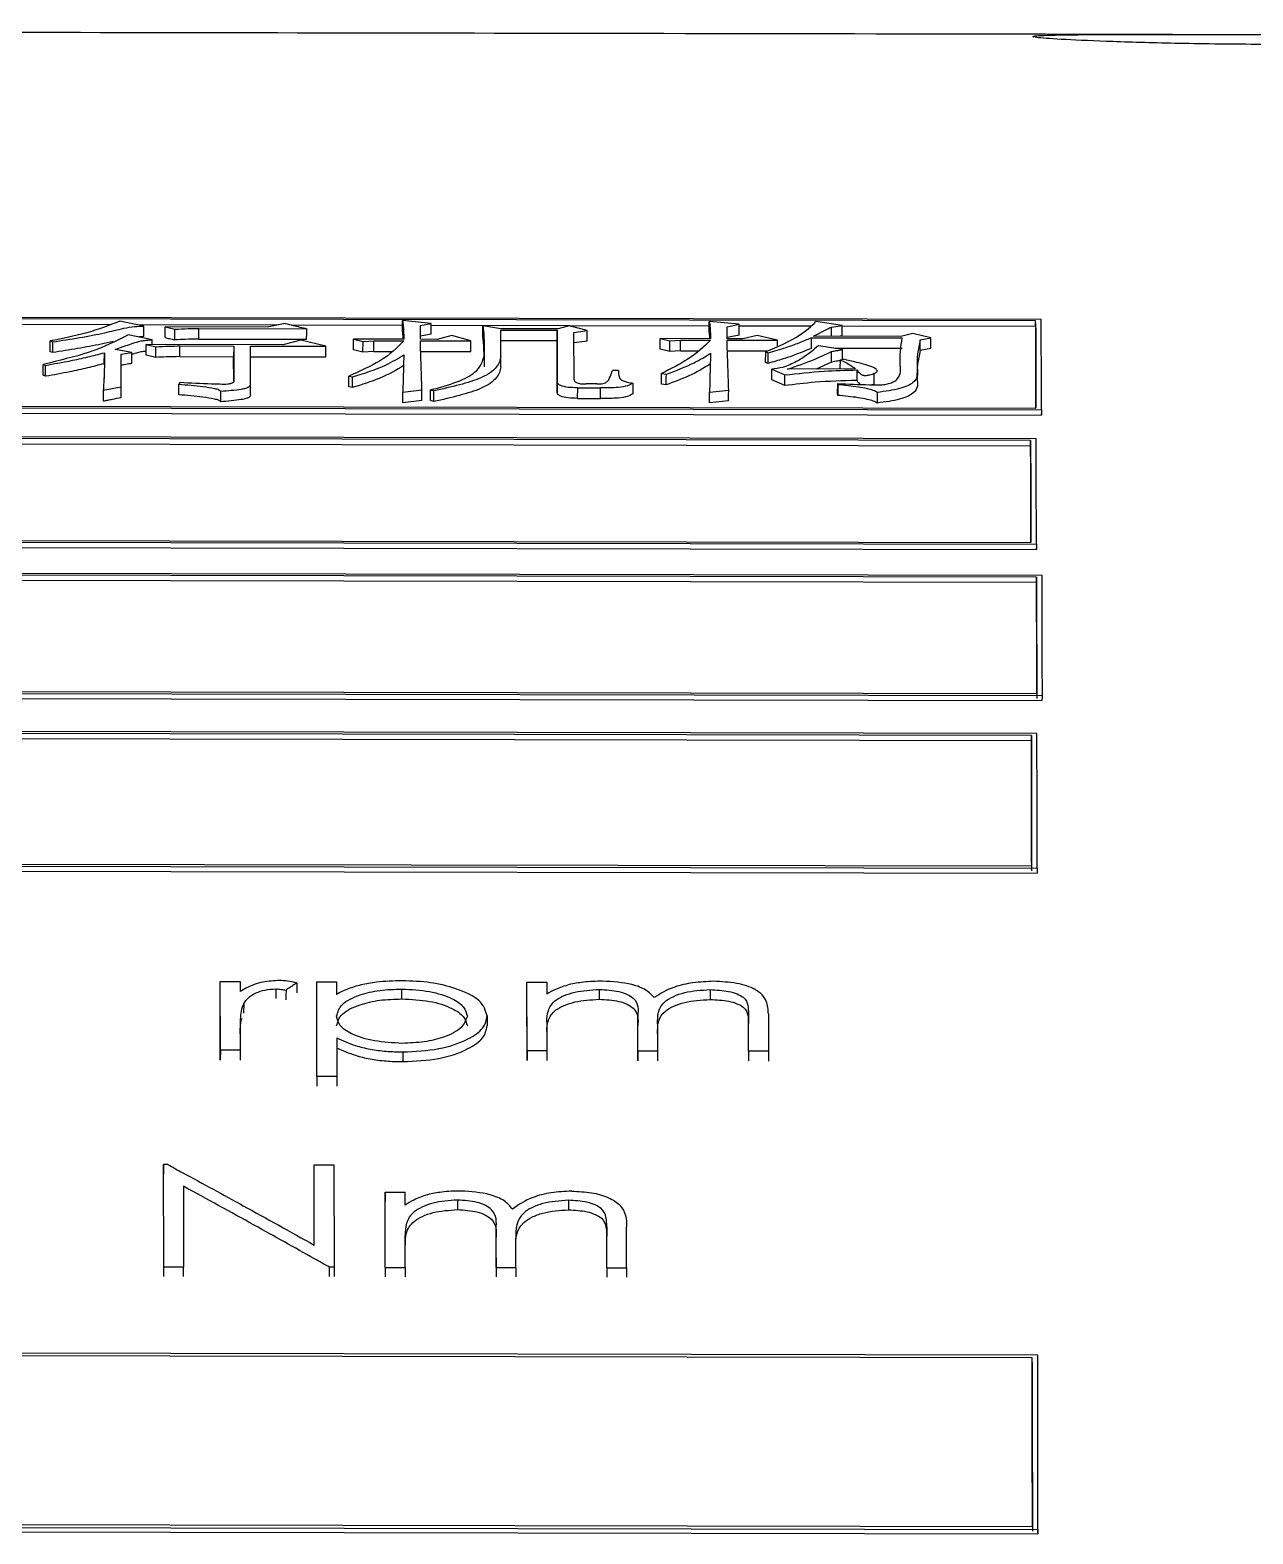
# Model space of a CAD drawing. Header units: millimetres. Extents: x 2104 to 4053, y 855 to 2233.
# Drawn here: x 2538.36 to 2549.4, y 2095.54 to 2109.11 of the extents above; entities that cross this region are included whole.
import ezdxf

# ---------------------------------------------------------------- set-up
doc = ezdxf.new("R2010")
doc.units = ezdxf.units.MM

msp = doc.modelspace()

# ---------------------------------------------------------------- linework, layer by layer
at = {"color": 7, "linetype": 'Continuous', "lineweight": 25}
for p, q in [((2547.486, 2106.5), (2525.503, 2106.541)), ((2547.436, 2106.488), (2525.553, 2106.529)), ((2537.339, 2106.459), (2539.079, 2106.455)), ((2539.383, 2106.442), (2539.167, 2106.486)), ((2539.32, 2106.455), (2540.597, 2106.453)), ((2539.383, 2106.346), (2539.383, 2106.442)), ((2539.578, 2106.337), (2539.578, 2106.434)), ((2539.578, 2106.434), (2539.665, 2106.413)), ((2540.498, 2106.432), (2539.578, 2106.434)), ((2539.665, 2106.316), (2539.665, 2106.413)), ((2539.881, 2106.324), (2539.881, 2106.42)), ((2539.881, 2106.42), (2540.855, 2106.418)), ((2540.66, 2106.465), (2540.498, 2106.432)), ((2540.714, 2106.452), (2541.72, 2106.45)), ((2541.979, 2106.466), (2541.72, 2106.492)), ((2541.882, 2106.448), (2541.979, 2106.466)), ((2541.883, 2106.322), (2541.882, 2106.448)), ((2541.979, 2106.45), (2544.489, 2106.445)), ((2542.444, 2106.348), (2542.445, 2106.444)), ((2542.607, 2106.418), (2542.445, 2106.444)), ((2543.126, 2106.417), (2542.607, 2106.418)), ((2542.607, 2106.405), (2543.116, 2106.404)), ((2542.608, 2106.17), (2542.607, 2106.405)), ((2543.115, 2106.307), (2543.116, 2106.404)), ((2543.116, 2106.404), (2543.117, 2105.939)), ((2543.224, 2106.445), (2543.126, 2106.417)), ((2543.386, 2106.401), (2543.224, 2106.445)), ((2543.267, 2106.385), (2543.386, 2106.401)), ((2543.269, 2105.958), (2543.267, 2106.385)), ((2544.76, 2106.458), (2544.489, 2106.484)), ((2544.651, 2106.435), (2544.76, 2106.458)), ((2544.652, 2106.327), (2544.651, 2106.435)), ((2544.759, 2106.445), (2545.405, 2106.444)), ((2545.69, 2106.448), (2545.452, 2106.482)), ((2545.593, 2106.433), (2545.69, 2106.448)), ((2545.69, 2106.443), (2547.436, 2106.44)), ((2547.436, 2106.44), (2547.436, 2106.488)), ((2538.54, 2106.21), (2538.54, 2106.307)), ((2538.54, 2106.307), (2538.562, 2106.299)), ((2538.562, 2106.202), (2538.562, 2106.299)), ((2539.46, 2106.318), (2539.243, 2106.364)), ((2539.383, 2106.346), (2539.34, 2106.343)), ((2539.406, 2106.276), (2539.492, 2106.254)), ((2540.639, 2106.273), (2539.406, 2106.276)), ((2539.406, 2106.179), (2539.406, 2106.276)), ((2539.46, 2106.276), (2539.46, 2106.318)), ((2539.492, 2106.158), (2539.492, 2106.254)), ((2539.709, 2106.262), (2540.196, 2106.261)), ((2539.709, 2106.166), (2539.709, 2106.262)), ((2539.881, 2106.324), (2540.854, 2106.322)), ((2540.196, 2106.261), (2540.195, 2106.165)), ((2540.196, 2106.261), (2540.197, 2105.947)), ((2540.347, 2106.261), (2541.028, 2106.259)), ((2540.348, 2105.919), (2540.347, 2106.261)), ((2540.801, 2106.313), (2540.639, 2106.273)), ((2541.028, 2106.259), (2540.801, 2106.313)), ((2541.277, 2106.323), (2541.364, 2106.301)), ((2541.731, 2106.322), (2541.277, 2106.323)), ((2541.277, 2106.227), (2541.277, 2106.323)), ((2541.363, 2106.205), (2541.364, 2106.301)), ((2541.461, 2106.309), (2541.731, 2106.309)), ((2541.461, 2106.213), (2541.461, 2106.309)), ((2541.979, 2106.369), (2541.882, 2106.351)), ((2542.034, 2106.321), (2541.883, 2106.322)), ((2541.883, 2106.308), (2542.337, 2106.308)), ((2541.883, 2106.227), (2541.883, 2106.308)), ((2542.164, 2106.356), (2542.034, 2106.321)), ((2542.337, 2106.308), (2542.164, 2106.356)), ((2542.456, 2106.299), (2542.457, 2106.17)), ((2542.456, 2106.203), (2542.456, 2106.299)), ((2543.115, 2106.307), (2542.607, 2106.308)), ((2543.117, 2105.843), (2543.115, 2106.307)), ((2543.386, 2106.304), (2543.267, 2106.289)), ((2544.046, 2106.328), (2544.133, 2106.307)), ((2544.5, 2106.327), (2544.046, 2106.328)), ((2544.046, 2106.232), (2544.046, 2106.328)), ((2544.133, 2106.211), (2544.133, 2106.307)), ((2544.23, 2106.315), (2544.5, 2106.314)), ((2544.23, 2106.218), (2544.23, 2106.315)), ((2544.759, 2106.361), (2544.652, 2106.338)), ((2544.793, 2106.327), (2544.652, 2106.327)), ((2544.652, 2106.314), (2545.106, 2106.313)), ((2544.652, 2106.234), (2544.652, 2106.314)), ((2544.922, 2106.358), (2544.793, 2106.327)), ((2545.106, 2106.313), (2544.922, 2106.358)), ((2545.106, 2106.262), (2545.106, 2106.313)), ((2545.409, 2106.336), (2546.231, 2106.335)), ((2546.22, 2106.348), (2545.431, 2106.349)), ((2545.691, 2106.229), (2545.474, 2106.264)), ((2545.69, 2106.352), (2545.671, 2106.349)), ((2546.328, 2106.374), (2546.22, 2106.348)), ((2546.491, 2106.334), (2546.328, 2106.374)), ((2546.393, 2106.22), (2546.394, 2106.316)), ((2546.394, 2106.316), (2546.491, 2106.334)), ((2538.562, 2106.202), (2538.54, 2106.21)), ((2539.027, 2106.105), (2539.028, 2106.201)), ((2539.276, 2106.203), (2539.125, 2106.231)), ((2539.179, 2106.187), (2539.276, 2106.203)), ((2539.18, 2105.893), (2539.179, 2106.187)), ((2539.492, 2106.158), (2539.406, 2106.179)), ((2539.709, 2106.166), (2540.195, 2106.165)), ((2540.196, 2105.945), (2540.195, 2106.165)), ((2540.347, 2106.164), (2541.028, 2106.163)), ((2541.363, 2106.205), (2541.277, 2106.227)), ((2541.461, 2106.213), (2541.363, 2106.205)), ((2541.461, 2106.213), (2541.617, 2106.213)), ((2541.883, 2106.212), (2542.337, 2106.211)), ((2542.456, 2106.169), (2542.456, 2106.203)), ((2542.457, 2106.17), (2542.456, 2106.074)), ((2542.608, 2106.074), (2542.608, 2106.17)), ((2542.608, 2106.074), (2542.608, 2106.17)), ((2544.133, 2106.211), (2544.046, 2106.232)), ((2544.23, 2106.218), (2544.133, 2106.211)), ((2544.23, 2106.218), (2544.386, 2106.218)), ((2544.652, 2106.218), (2545.015, 2106.217)), ((2544.998, 2106.113), (2544.999, 2106.209)), ((2545.02, 2106.104), (2544.998, 2106.113)), ((2544.999, 2106.209), (2545.02, 2106.201)), ((2545.02, 2106.104), (2545.02, 2106.201)), ((2545.593, 2106.117), (2545.455, 2106.054)), ((2545.593, 2106.117), (2545.593, 2106.213)), ((2546.231, 2106.238), (2545.626, 2106.24)), ((2545.67, 2106.137), (2545.669, 2106.056)), ((2545.67, 2106.137), (2545.702, 2106.142)), ((2546.491, 2106.238), (2546.393, 2106.22)), ((2538.476, 2106.095), (2538.498, 2106.087)), ((2538.476, 2105.999), (2538.476, 2106.095)), ((2538.498, 2105.991), (2538.498, 2106.087)), ((2539.025, 2105.985), (2539.025, 2105.966)), ((2539.027, 2106.105), (2539.028, 2106.074)), ((2541.235, 2105.99), (2541.268, 2105.982)), ((2543.669, 2106.041), (2543.615, 2106.042)), ((2544.058, 2106.013), (2544.102, 2106.007)), ((2544.058, 2105.917), (2544.058, 2106.013)), ((2545.053, 2106.053), (2545.172, 2106)), ((2545.81, 2106.057), (2545.194, 2106.052)), ((2545.821, 2106.046), (2545.821, 2105.95)), ((2545.978, 2105.917), (2545.978, 2106.014)), ((2539.018, 2105.862), (2539.18, 2105.893)), ((2539.018, 2105.862), (2539.018, 2105.766)), ((2539.71, 2105.931), (2539.699, 2105.917)), ((2539.699, 2105.821), (2539.699, 2105.917)), ((2540.078, 2105.758), (2540.078, 2105.854)), ((2540.348, 2105.823), (2540.348, 2105.919)), ((2541.267, 2105.886), (2541.235, 2105.894)), ((2541.722, 2105.845), (2541.895, 2105.865)), ((2541.722, 2105.749), (2541.722, 2105.845)), ((2541.971, 2105.769), (2541.971, 2105.865)), ((2541.971, 2105.865), (2542.004, 2105.856)), ((2543.117, 2105.939), (2543.117, 2105.843)), ((2543.301, 2105.789), (2543.302, 2105.885)), ((2543.302, 2105.885), (2543.507, 2105.885)), ((2543.474, 2105.919), (2543.377, 2105.919)), ((2543.507, 2105.789), (2543.507, 2105.885)), ((2543.799, 2105.926), (2543.799, 2105.831)), ((2544.101, 2105.911), (2544.058, 2105.917)), ((2544.491, 2105.75), (2544.492, 2105.846)), ((2544.492, 2105.846), (2544.665, 2105.862)), ((2545.172, 2105.904), (2545.053, 2105.957)), ((2545.648, 2105.827), (2545.649, 2105.923)), ((2545.649, 2105.923), (2545.649, 2105.912)), ((2545.649, 2105.912), (2545.649, 2105.816)), ((2545.977, 2105.918), (2545.957, 2105.911)), ((2546.006, 2105.843), (2546.006, 2105.747)), ((2525.506, 2105.728), (2547.489, 2105.687)), ((2525.556, 2105.741), (2547.439, 2105.7)), ((2541.895, 2105.769), (2541.722, 2105.749)), ((2542.003, 2105.76), (2541.971, 2105.769)), ((2543.301, 2105.789), (2543.507, 2105.789)), ((2544.664, 2105.767), (2544.491, 2105.75)), ((2545.649, 2105.816), (2545.648, 2105.827)), ((2525.506, 2105.679), (2547.489, 2105.638)), ((2547.489, 2105.687), (2547.489, 2105.639)), ((2547.489, 2105.638), (2547.489, 2105.652)), ((2547.44, 2105.424), (2525.457, 2105.465)), ((2547.39, 2105.41), (2525.507, 2105.451)), ((2525.507, 2105.403), (2547.39, 2105.362)), ((2547.39, 2105.41), (2547.39, 2105.362)), ((2525.46, 2104.514), (2547.443, 2104.473)), ((2525.51, 2104.53), (2547.393, 2104.489)), ((2525.46, 2104.467), (2547.443, 2104.426)), ((2547.443, 2104.473), (2547.443, 2104.426)), ((2547.443, 2104.426), (2547.443, 2104.44)), ((2547.494, 2104.191), (2525.511, 2104.232)), ((2547.444, 2104.176), (2525.561, 2104.216)), ((2525.561, 2104.17), (2547.444, 2104.129)), ((2547.444, 2104.176), (2547.444, 2104.129)), ((2525.514, 2103.149), (2547.497, 2103.108)), ((2525.564, 2103.166), (2547.447, 2103.126)), ((2525.514, 2103.103), (2547.496, 2103.062)), ((2547.496, 2103.062), (2547.496, 2103.075)), ((2547.447, 2102.765), (2525.464, 2102.806)), ((2547.397, 2102.747), (2525.514, 2102.788)), ((2525.514, 2102.742), (2547.397, 2102.701)), ((2547.397, 2102.747), (2547.397, 2102.701)), ((2525.467, 2101.589), (2547.45, 2101.549)), ((2525.467, 2101.545), (2547.449, 2101.504)), ((2525.517, 2101.609), (2547.4, 2101.568)), ((2547.45, 2101.549), (2547.449, 2101.504)), ((2540.073, 2100.436), (2540.074, 2100.524)), ((2540.074, 2099.816), (2540.073, 2100.436)), ((2540.075, 2099.904), (2540.074, 2100.524)), ((2540.074, 2100.524), (2540.253, 2100.524)), ((2540.253, 2100.524), (2540.253, 2100.434)), ((2540.576, 2100.459), (2540.576, 2100.371)), ((2540.945, 2100.434), (2540.946, 2100.523)), ((2540.947, 2099.669), (2540.946, 2100.523)), ((2540.946, 2100.523), (2541.125, 2100.522)), ((2541.125, 2100.522), (2541.125, 2100.409)), ((2541.714, 2100.368), (2541.714, 2100.457)), ((2542.843, 2100.43), (2542.843, 2100.519)), ((2542.844, 2099.899), (2542.843, 2100.519)), ((2542.843, 2100.519), (2543.022, 2100.519)), ((2542.844, 2099.811), (2542.843, 2100.43)), ((2543.022, 2100.519), (2543.023, 2100.412)), ((2543.495, 2100.454), (2543.495, 2100.365)), ((2544.496, 2100.452), (2544.496, 2100.363)), ((2540.286, 2100.327), (2540.285, 2100.239)), ((2542.484, 2100.214), (2542.484, 2100.125)), ((2543.023, 2100.162), (2543.023, 2099.898)), ((2543.023, 2100.162), (2543.023, 2100.074)), ((2543.843, 2100.215), (2543.843, 2100.127)), ((2543.844, 2099.897), (2543.843, 2100.215)), ((2544.023, 2100.14), (2544.023, 2099.897)), ((2544.843, 2100.234), (2544.843, 2100.146)), ((2544.844, 2099.895), (2544.843, 2100.234)), ((2545.023, 2100.233), (2545.023, 2099.895)), ((2540.254, 2100.114), (2540.254, 2099.904)), ((2541.126, 2100.016), (2541.126, 2099.668)), ((2543.844, 2099.809), (2543.843, 2100.127)), ((2540.075, 2099.904), (2540.074, 2099.816)), ((2540.254, 2099.904), (2540.075, 2099.904)), ((2541.722, 2099.89), (2541.722, 2099.802)), ((2542.844, 2099.899), (2542.844, 2099.811)), ((2543.023, 2099.898), (2542.844, 2099.899)), ((2543.844, 2099.897), (2543.844, 2099.809)), ((2544.023, 2099.897), (2543.844, 2099.897)), ((2544.844, 2099.895), (2544.844, 2099.808)), ((2545.023, 2099.895), (2544.844, 2099.895)), ((2540.947, 2099.669), (2540.946, 2099.582)), ((2541.126, 2099.668), (2540.947, 2099.669)), ((2539.563, 2098.873), (2539.563, 2098.787)), ((2539.564, 2097.948), (2539.563, 2098.873)), ((2539.601, 2098.873), (2539.563, 2098.873)), ((2540.923, 2098.146), (2540.922, 2098.87)), ((2540.922, 2098.87), (2541.101, 2098.87)), ((2540.922, 2098.784), (2540.922, 2098.87)), ((2541.101, 2098.87), (2541.102, 2097.946)), ((2539.743, 2098.677), (2539.743, 2097.948)), ((2541.563, 2098.624), (2541.563, 2098.538)), ((2541.564, 2097.945), (2541.563, 2098.624)), ((2541.563, 2098.624), (2541.743, 2098.624)), ((2541.743, 2098.507), (2541.743, 2098.624)), ((2542.216, 2098.552), (2542.215, 2098.466)), ((2543.217, 2098.55), (2543.217, 2098.464)), ((2542.564, 2098.291), (2542.563, 2098.205)), ((2542.564, 2097.943), (2542.564, 2098.291)), ((2543.564, 2098.312), (2543.563, 2098.226)), ((2543.564, 2097.941), (2543.564, 2098.312)), ((2543.743, 2097.941), (2543.743, 2098.311)), ((2541.743, 2097.944), (2541.743, 2098.233)), ((2541.743, 2098.233), (2541.743, 2098.147)), ((2542.563, 2098.205), (2542.564, 2097.858)), ((2542.743, 2097.943), (2542.743, 2098.209)), ((2539.743, 2097.948), (2539.564, 2097.948)), ((2539.743, 2097.863), (2539.743, 2097.948)), ((2541.102, 2097.946), (2541.062, 2097.946)), ((2541.102, 2097.946), (2541.102, 2097.861)), ((2541.564, 2097.945), (2541.564, 2097.86)), ((2541.564, 2097.945), (2541.743, 2097.944)), ((2542.564, 2097.943), (2542.564, 2097.858)), ((2542.564, 2097.943), (2542.743, 2097.943)), ((2543.564, 2097.941), (2543.564, 2097.856)), ((2543.564, 2097.941), (2543.743, 2097.941)), ((2547.455, 2097.152), (2525.322, 2097.193)), ((2547.405, 2097.128), (2525.372, 2097.169)), ((2525.323, 2095.621), (2547.456, 2095.58)), ((2525.323, 2095.58), (2547.456, 2095.539)), ((2525.373, 2095.647), (2547.406, 2095.606)), ((2547.456, 2095.58), (2547.456, 2095.539)), ((2547.456, 2095.539), (2547.456, 2095.569))]:
    msp.add_line(p, q, dxfattribs=at)
at = {"color": 7, "linetype": 'Continuous', "lineweight": 25, "flags": 128}
for points in [[(2540.854, 2106.322), (2540.855, 2106.376), (2540.855, 2106.418)], [(2541.72, 2106.395), (2541.72, 2106.449), (2541.72, 2106.492)], [(2541.979, 2106.369), (2541.979, 2106.423), (2541.979, 2106.466)], [(2543.386, 2106.304), (2543.386, 2106.358), (2543.386, 2106.401)], [(2544.489, 2106.388), (2544.489, 2106.442), (2544.489, 2106.484)], [(2544.759, 2106.361), (2544.759, 2106.415), (2544.76, 2106.458)], [(2545.592, 2106.349), (2545.592, 2106.39), (2545.593, 2106.433)], [(2545.69, 2106.352), (2545.69, 2106.406), (2545.69, 2106.448)], [(2541.028, 2106.163), (2541.028, 2106.217), (2541.028, 2106.259)], [(2541.364, 2106.301), (2541.412, 2106.305), (2541.461, 2106.309)], [(2542.337, 2106.211), (2542.337, 2106.265), (2542.337, 2106.308)], [(2544.133, 2106.307), (2544.181, 2106.311), (2544.23, 2106.315)], [(2545.409, 2106.336), (2545.409, 2106.282), (2545.409, 2106.24)], [(2546.491, 2106.238), (2546.491, 2106.292), (2546.491, 2106.334)], [(2539.276, 2106.107), (2539.276, 2106.161), (2539.276, 2106.203)], [(2545.691, 2106.14), (2545.691, 2106.187), (2545.691, 2106.229)], [(2538.476, 2105.999), (2538.481, 2105.997), (2538.487, 2105.995), (2538.492, 2105.993), (2538.498, 2105.991)], [(2541.235, 2105.894), (2541.235, 2105.936), (2541.235, 2105.963), (2541.235, 2105.99)], [(2541.267, 2105.886), (2541.267, 2105.928), (2541.267, 2105.955), (2541.268, 2105.982)], [(2544.101, 2105.911), (2544.101, 2105.935), (2544.101, 2105.959), (2544.101, 2105.983), (2544.102, 2106.007)], [(2545.053, 2105.957), (2545.053, 2105.981), (2545.053, 2106.005), (2545.053, 2106.053)], [(2545.172, 2105.904), (2545.172, 2105.928), (2545.172, 2105.952), (2545.172, 2105.976), (2545.172, 2106)], [(2539.18, 2105.797), (2539.18, 2105.85), (2539.18, 2105.893)], [(2541.895, 2105.769), (2541.895, 2105.823), (2541.895, 2105.865)], [(2542.003, 2105.76), (2542.003, 2105.802), (2542.004, 2105.829), (2542.004, 2105.856)], [(2544.664, 2105.767), (2544.664, 2105.82), (2544.665, 2105.862)], [(2547.496, 2103.062), (2547.497, 2103.088), (2547.497, 2103.108)], [(2540.668, 2100.448), (2540.667, 2100.404), (2540.667, 2100.36)], [(2540.766, 2100.513), (2540.766, 2100.468), (2540.766, 2100.424)], [(2540.254, 2099.904), (2540.254, 2099.854), (2540.254, 2099.816)], [(2543.023, 2099.898), (2543.023, 2099.849), (2543.023, 2099.811)], [(2544.023, 2099.897), (2544.023, 2099.847), (2544.023, 2099.809)], [(2545.023, 2099.895), (2545.023, 2099.845), (2545.023, 2099.807)], [(2541.126, 2099.668), (2541.126, 2099.619), (2541.126, 2099.581)], [(2539.564, 2097.863), (2539.564, 2097.911), (2539.564, 2097.948)], [(2541.061, 2097.861), (2541.061, 2097.908), (2541.062, 2097.946)], [(2541.743, 2097.944), (2541.743, 2097.897), (2541.743, 2097.859)], [(2542.743, 2097.943), (2542.743, 2097.895), (2542.743, 2097.858)], [(2543.743, 2097.941), (2543.743, 2097.893), (2543.743, 2097.856)]]:
    msp.add_lwpolyline(points, dxfattribs=at)
at = {"color": 7, "linetype": 'Continuous', "lineweight": 25}
for points, knots in [([(2548.672, 2109.073), (2546.631, 2109.077), (2540.803, 2109.087), (2533.452, 2109.099), (2528.155, 2109.11), (2526.651, 2109.113)], [0, 0, 0, 0, 0.278431, 0.79507, 1, 1, 1, 1]), ([(2551.909, 2109.046), (2551.888, 2109.05), (2551.846, 2109.058), (2551.523, 2109.065), (2551.034, 2109.069), (2550.373, 2109.071), (2549.593, 2109.072), (2548.78, 2109.074), (2548.068, 2109.074), (2547.584, 2109.07), (2547.38, 2109.06), (2547.427, 2109.045), (2547.684, 2109.027), (2548.126, 2109.008), (2548.74, 2108.991), (2549.493, 2108.982), (2550.308, 2108.984), (2551.064, 2108.998), (2551.62, 2109.018), (2551.879, 2109.035), (2551.901, 2109.043), (2551.909, 2109.046)], [0, 0, 0, 0, 0.046277, 0.092721, 0.141718, 0.195195, 0.253696, 0.315279, 0.376935, 0.434394, 0.485838, 0.533042, 0.579239, 0.627327, 0.67927, 0.736376, 0.797511, 0.859386, 0.918425, 0.971629, 1, 1, 1, 1]), ([(2539.167, 2106.486), (2539.072, 2106.448), (2538.9, 2106.38), (2538.651, 2106.329), (2538.54, 2106.307)], [0, 0, 0, 0, 0.5527905, 1, 1, 1, 1]), ([(2538.562, 2106.299), (2538.643, 2106.311), (2538.805, 2106.337), (2539.025, 2106.377), (2539.17, 2106.416), (2539.29, 2106.438), (2539.355, 2106.441), (2539.383, 2106.442)], [0, 0, 0, 0, 0.285278, 0.570817, 0.801554, 0.913771, 1, 1, 1, 1]), ([(2539.665, 2106.413), (2539.705, 2106.415), (2539.776, 2106.42), (2539.849, 2106.42), (2539.881, 2106.42)], [0, 0, 0, 0, 0.5588348, 1, 1, 1, 1]), ([(2540.66, 2106.465), (2540.685, 2106.459), (2540.729, 2106.449), (2540.794, 2106.433), (2540.835, 2106.423), (2540.855, 2106.418)], [0, 0, 0, 0, 0.3807654, 0.6903825, 1, 1, 1, 1]), ([(2541.72, 2106.492), (2541.722, 2106.473), (2541.727, 2106.436), (2541.73, 2106.379), (2541.731, 2106.341), (2541.731, 2106.322)], [0, 0, 0, 0, 0.332208, 0.666083, 1, 1, 1, 1]), ([(2541.727, 2106.322), (2541.727, 2106.328), (2541.725, 2106.352), (2541.722, 2106.377), (2541.72, 2106.395)], [0, 0, 0, 0, 0.2310266, 1, 1, 1, 1]), ([(2542.445, 2106.444), (2542.447, 2106.426), (2542.452, 2106.393), (2542.455, 2106.345), (2542.456, 2106.314), (2542.456, 2106.299)], [0, 0, 0, 0, 0.379842, 0.689899, 1, 1, 1, 1]), ([(2544.489, 2106.484), (2544.492, 2106.465), (2544.497, 2106.43), (2544.499, 2106.378), (2544.5, 2106.344), (2544.5, 2106.327)], [0, 0, 0, 0, 0.366861, 0.68341, 1, 1, 1, 1]), ([(2544.496, 2106.327), (2544.496, 2106.331), (2544.494, 2106.351), (2544.491, 2106.371), (2544.489, 2106.388)], [0, 0, 0, 0, 0.180054, 1, 1, 1, 1]), ([(2544.998, 2106.209), (2545.111, 2106.258), (2545.31, 2106.345), (2545.409, 2106.44), (2545.452, 2106.482)], [0, 0, 0, 0, 0.5629251, 1, 1, 1, 1]), ([(2545.431, 2106.349), (2545.446, 2106.358), (2545.477, 2106.375), (2545.53, 2106.402), (2545.57, 2106.422), (2545.593, 2106.433)], [0, 0, 0, 0, 0.295893, 0.591794, 1, 1, 1, 1]), ([(2547.439, 2105.7), (2547.439, 2105.786), (2547.438, 2105.957), (2547.437, 2106.221), (2547.436, 2106.393), (2547.436, 2106.488)], [0, 0, 0, 0, 0.309667, 0.619335, 1, 1, 1, 1]), ([(2547.436, 2106.44), (2547.436, 2106.365), (2547.437, 2106.216), (2547.438, 2105.971), (2547.439, 2105.794), (2547.439, 2105.7)], [0, 0, 0, 0, 0.318707, 0.637413, 1, 1, 1, 1]), ([(2547.489, 2105.687), (2547.489, 2105.772), (2547.488, 2105.944), (2547.487, 2106.217), (2547.486, 2106.397), (2547.486, 2106.5)], [0, 0, 0, 0, 0.300086, 0.600172, 1, 1, 1, 1]), ([(2539.243, 2106.364), (2539.135, 2106.307), (2538.94, 2106.206), (2538.619, 2106.13), (2538.476, 2106.095)], [0, 0, 0, 0, 0.553842, 1, 1, 1, 1]), ([(2539.106, 2106.303), (2539.071, 2106.294), (2538.971, 2106.271), (2538.787, 2106.238), (2538.637, 2106.214), (2538.562, 2106.202)], [0, 0, 0, 0, 0.211637, 0.60451, 1, 1, 1, 1]), ([(2539.125, 2106.231), (2539.157, 2106.242), (2539.211, 2106.261), (2539.286, 2106.287), (2539.344, 2106.305), (2539.406, 2106.315), (2539.442, 2106.317), (2539.46, 2106.318)], [0, 0, 0, 0, 0.335742, 0.553226, 0.772641, 0.885172, 1, 1, 1, 1]), ([(2539.492, 2106.254), (2539.532, 2106.257), (2539.603, 2106.261), (2539.676, 2106.262), (2539.709, 2106.262)], [0, 0, 0, 0, 0.558835, 1, 1, 1, 1]), ([(2539.578, 2106.337), (2539.59, 2106.334), (2539.611, 2106.329), (2539.64, 2106.322), (2539.656, 2106.318), (2539.665, 2106.316)], [0, 0, 0, 0, 0.428611, 0.714305, 1, 1, 1, 1]), ([(2539.881, 2106.324), (2539.84, 2106.324), (2539.767, 2106.323), (2539.696, 2106.318), (2539.665, 2106.316)], [0, 0, 0, 0, 0.5610855, 1, 1, 1, 1]), ([(2541.731, 2106.309), (2541.671, 2106.247), (2541.562, 2106.135), (2541.336, 2106.035), (2541.235, 2105.99)], [0, 0, 0, 0, 0.556811, 1, 1, 1, 1]), ([(2542.456, 2106.203), (2542.455, 2106.221), (2542.455, 2106.255), (2542.45, 2106.303), (2542.446, 2106.333), (2542.444, 2106.348)], [0, 0, 0, 0, 0.376571, 0.688263, 1, 1, 1, 1]), ([(2544.5, 2106.314), (2544.441, 2106.256), (2544.335, 2106.153), (2544.143, 2106.056), (2544.058, 2106.013)], [0, 0, 0, 0, 0.557416, 1, 1, 1, 1]), ([(2545.02, 2106.201), (2545.076, 2106.216), (2545.177, 2106.245), (2545.302, 2106.291), (2545.373, 2106.321), (2545.409, 2106.336)], [0, 0, 0, 0, 0.377164, 0.687877, 1, 1, 1, 1]), ([(2545.474, 2106.264), (2545.429, 2106.226), (2545.361, 2106.167), (2545.242, 2106.102), (2545.155, 2106.067), (2545.087, 2106.057), (2545.053, 2106.053)], [0, 0, 0, 0, 0.493368, 0.753202, 0.8753, 1, 1, 1, 1]), ([(2545.649, 2105.923), (2545.744, 2105.919), (2545.864, 2105.914), (2546.004, 2105.909), (2546.065, 2105.913), (2546.116, 2105.923), (2546.164, 2105.941), (2546.225, 2105.997), (2546.201, 2106.134), (2546.219, 2106.254), (2546.231, 2106.335)], [0, 0, 0, 0, 0.146697, 0.184744, 0.211969, 0.239276, 0.276246, 0.330265, 0.549672, 1, 1, 1, 1]), ([(2546.394, 2106.316), (2546.376, 2106.234), (2546.35, 2106.109), (2546.386, 2105.952), (2546.22, 2105.871), (2546.078, 2105.852), (2546.006, 2105.843)], [0, 0, 0, 0, 0.494392, 0.750968, 0.872337, 1, 1, 1, 1]), ([(2538.498, 2106.087), (2538.572, 2106.101), (2538.704, 2106.124), (2538.882, 2106.162), (2538.979, 2106.188), (2539.028, 2106.201)], [0, 0, 0, 0, 0.396377, 0.697042, 1, 1, 1, 1]), ([(2539.028, 2106.201), (2539.028, 2106.18), (2539.028, 2106.115), (2539.028, 2106.002), (2539.021, 2105.909), (2539.018, 2105.862)], [0, 0, 0, 0, 0.185877, 0.592895, 1, 1, 1, 1]), ([(2539.276, 2106.187), (2539.28, 2106.188), (2539.305, 2106.197), (2539.343, 2106.209), (2539.39, 2106.216), (2539.406, 2106.218)], [0, 0, 0, 0, 0.098466, 0.69868, 1, 1, 1, 1]), ([(2539.709, 2106.166), (2539.667, 2106.165), (2539.594, 2106.165), (2539.523, 2106.16), (2539.492, 2106.158)], [0, 0, 0, 0, 0.561086, 1, 1, 1, 1]), ([(2541.268, 2105.982), (2541.375, 2106.016), (2541.565, 2106.078), (2541.681, 2106.151), (2541.732, 2106.182)], [0, 0, 0, 0, 0.5641531, 1, 1, 1, 1]), ([(2541.732, 2106.182), (2541.731, 2106.141), (2541.728, 2106.065), (2541.725, 2105.952), (2541.723, 2105.881), (2541.722, 2105.845)], [0, 0, 0, 0, 0.377433, 0.688713, 1, 1, 1, 1]), ([(2541.895, 2105.865), (2541.894, 2105.906), (2541.891, 2105.989), (2541.887, 2106.109), (2541.884, 2106.188), (2541.883, 2106.227)], [0, 0, 0, 0, 0.336206, 0.668098, 1, 1, 1, 1]), ([(2541.971, 2105.865), (2542.056, 2105.888), (2542.224, 2105.934), (2542.418, 2106.039), (2542.442, 2106.121), (2542.457, 2106.17)], [0, 0, 0, 0, 0.287345, 0.567752, 1, 1, 1, 1]), ([(2542.608, 2106.17), (2542.601, 2106.136), (2542.586, 2106.069), (2542.415, 2105.95), (2542.161, 2105.892), (2542.004, 2105.856)], [0, 0, 0, 0, 0.274099, 0.551293, 1, 1, 1, 1]), ([(2544.102, 2106.007), (2544.19, 2106.041), (2544.348, 2106.1), (2544.454, 2106.167), (2544.501, 2106.196)], [0, 0, 0, 0, 0.562907, 1, 1, 1, 1]), ([(2544.501, 2106.196), (2544.5, 2106.152), (2544.497, 2106.072), (2544.494, 2105.955), (2544.493, 2105.882), (2544.492, 2105.846)], [0, 0, 0, 0, 0.389657, 0.694825, 1, 1, 1, 1]), ([(2544.665, 2105.862), (2544.662, 2105.944), (2544.659, 2106.047), (2544.654, 2106.169), (2544.653, 2106.212), (2544.652, 2106.234)], [0, 0, 0, 0, 0.644314, 0.822156, 1, 1, 1, 1]), ([(2545.409, 2106.24), (2545.366, 2106.222), (2545.287, 2106.189), (2545.159, 2106.144), (2545.066, 2106.118), (2545.02, 2106.104)], [0, 0, 0, 0, 0.373683, 0.685695, 1, 1, 1, 1]), ([(2545.194, 2106.052), (2545.278, 2106.081), (2545.427, 2106.132), (2545.543, 2106.188), (2545.593, 2106.213)], [0, 0, 0, 0, 0.562142, 1, 1, 1, 1]), ([(2545.593, 2106.213), (2545.608, 2106.215), (2545.631, 2106.219), (2545.664, 2106.225), (2545.682, 2106.228), (2545.691, 2106.229)], [0, 0, 0, 0, 0.439714, 0.719857, 1, 1, 1, 1]), ([(2545.67, 2106.129), (2545.662, 2106.128), (2545.646, 2106.126), (2545.621, 2106.121), (2545.602, 2106.118), (2545.593, 2106.117)], [0, 0, 0, 0, 0.285222, 0.642611, 1, 1, 1, 1]), ([(2545.67, 2106.137), (2545.688, 2106.129), (2545.724, 2106.112), (2545.769, 2106.085), (2545.797, 2106.066), (2545.81, 2106.057)], [0, 0, 0, 0, 0.328446, 0.663725, 1, 1, 1, 1]), ([(2545.821, 2106.046), (2545.83, 2106.035), (2545.841, 2106.021), (2545.86, 2106.005), (2545.87, 2106), (2545.879, 2105.998), (2545.888, 2105.996), (2545.898, 2105.996), (2545.916, 2105.997), (2545.949, 2106.004), (2545.986, 2106.015), (2546.008, 2106.032), (2546.002, 2106.05), (2545.951, 2106.081), (2545.836, 2106.11), (2545.74, 2106.133), (2545.702, 2106.142)], [0, 0, 0, 0, 0.1352787, 0.1730483, 0.1920707, 0.206023, 0.215638, 0.2252863, 0.2400919, 0.2788712, 0.3567079, 0.4250334, 0.4867359, 0.5683778, 0.8262992, 1, 1, 1, 1]), ([(2546.393, 2106.22), (2546.376, 2106.138), (2546.35, 2106.013), (2546.385, 2105.856), (2546.22, 2105.775), (2546.078, 2105.757), (2546.006, 2105.747)], [0, 0, 0, 0, 0.494308, 0.750843, 0.872236, 1, 1, 1, 1]), ([(2538.498, 2105.991), (2538.572, 2106.004), (2538.702, 2106.028), (2538.881, 2106.066), (2538.978, 2106.092), (2539.027, 2106.105)], [0, 0, 0, 0, 0.392641, 0.695159, 1, 1, 1, 1]), ([(2539.179, 2106.091), (2539.193, 2106.093), (2539.216, 2106.097), (2539.249, 2106.103), (2539.267, 2106.106), (2539.276, 2106.107)], [0, 0, 0, 0, 0.43988, 0.71994, 1, 1, 1, 1]), ([(2541.732, 2106.086), (2541.665, 2106.046), (2541.545, 2105.973), (2541.353, 2105.913), (2541.267, 2105.886)], [0, 0, 0, 0, 0.5553232, 1, 1, 1, 1]), ([(2542.608, 2106.074), (2542.601, 2106.04), (2542.586, 2105.973), (2542.415, 2105.854), (2542.16, 2105.796), (2542.003, 2105.76)], [0, 0, 0, 0, 0.274006, 0.551155, 1, 1, 1, 1]), ([(2543.474, 2105.919), (2543.484, 2105.919), (2543.504, 2105.919), (2543.532, 2105.923), (2543.553, 2105.93), (2543.579, 2105.946), (2543.594, 2105.985), (2543.607, 2106.019), (2543.615, 2106.042)], [0, 0, 0, 0, 0.05967, 0.118429, 0.184852, 0.250461, 0.507615, 1, 1, 1, 1]), ([(2543.669, 2106.041), (2543.669, 2106.021), (2543.669, 2105.989), (2543.694, 2105.95), (2543.749, 2105.934), (2543.782, 2105.929), (2543.799, 2105.926)], [0, 0, 0, 0, 0.4924249, 0.7493713, 0.8730024, 1, 1, 1, 1]), ([(2544.501, 2106.1), (2544.44, 2106.063), (2544.332, 2105.997), (2544.172, 2105.938), (2544.101, 2105.911)], [0, 0, 0, 0, 0.55676, 1, 1, 1, 1]), ([(2545.172, 2106), (2545.289, 2106.013), (2545.498, 2106.037), (2545.722, 2106.043), (2545.821, 2106.046)], [0, 0, 0, 0, 0.555184, 1, 1, 1, 1]), ([(2539.699, 2105.917), (2539.774, 2105.911), (2539.886, 2105.901), (2540.005, 2105.883), (2540.063, 2105.869), (2540.073, 2105.859), (2540.078, 2105.854)], [0, 0, 0, 0, 0.509997, 0.771564, 0.888056, 1, 1, 1, 1]), ([(2540.197, 2105.947), (2540.197, 2105.942), (2540.196, 2105.933), (2540.174, 2105.922), (2540.133, 2105.914), (2540.068, 2105.916), (2539.925, 2105.92), (2539.805, 2105.926), (2539.71, 2105.931)], [0, 0, 0, 0, 0.101321, 0.162787, 0.225849, 0.357374, 0.489104, 1, 1, 1, 1]), ([(2540.078, 2105.854), (2540.143, 2105.859), (2540.223, 2105.865), (2540.308, 2105.881), (2540.343, 2105.897), (2540.346, 2105.91), (2540.348, 2105.919)], [0, 0, 0, 0, 0.516375, 0.647506, 0.774622, 1, 1, 1, 1]), ([(2543.302, 2105.885), (2543.272, 2105.885), (2543.214, 2105.886), (2543.147, 2105.901), (2543.12, 2105.921), (2543.118, 2105.933), (2543.117, 2105.939)], [0, 0, 0, 0, 0.29448, 0.575685, 0.789002, 1, 1, 1, 1]), ([(2543.301, 2105.789), (2543.272, 2105.79), (2543.214, 2105.791), (2543.146, 2105.806), (2543.12, 2105.825), (2543.118, 2105.837), (2543.117, 2105.843)], [0, 0, 0, 0, 0.294663, 0.575915, 0.789136, 1, 1, 1, 1]), ([(2543.269, 2105.958), (2543.269, 2105.954), (2543.271, 2105.945), (2543.284, 2105.933), (2543.305, 2105.925), (2543.334, 2105.92), (2543.36, 2105.919), (2543.377, 2105.919)], [0, 0, 0, 0, 0.240495, 0.482787, 0.614022, 0.748664, 1, 1, 1, 1]), ([(2543.799, 2105.926), (2543.785, 2105.918), (2543.757, 2105.901), (2543.65, 2105.882), (2543.562, 2105.884), (2543.507, 2105.885)], [0, 0, 0, 0, 0.268853, 0.54428, 1, 1, 1, 1]), ([(2545.821, 2105.95), (2545.694, 2105.947), (2545.468, 2105.941), (2545.262, 2105.915), (2545.172, 2105.904)], [0, 0, 0, 0, 0.565055, 1, 1, 1, 1]), ([(2546.006, 2105.843), (2545.995, 2105.849), (2545.973, 2105.862), (2545.912, 2105.878), (2545.834, 2105.892), (2545.744, 2105.903), (2545.68, 2105.909), (2545.649, 2105.912)], [0, 0, 0, 0, 0.162483, 0.329922, 0.550777, 0.774649, 1, 1, 1, 1]), ([(2545.853, 2105.915), (2545.85, 2105.918), (2545.838, 2105.929), (2545.828, 2105.941), (2545.821, 2105.95)], [0, 0, 0, 0, 0.249115, 1, 1, 1, 1]), ([(2539.018, 2105.766), (2539.032, 2105.769), (2539.059, 2105.774), (2539.113, 2105.784), (2539.154, 2105.792), (2539.18, 2105.797)], [0, 0, 0, 0, 0.2568416, 0.5136831, 1, 1, 1, 1]), ([(2540.078, 2105.758), (2540.073, 2105.763), (2540.063, 2105.773), (2540.004, 2105.787), (2539.886, 2105.806), (2539.773, 2105.815), (2539.699, 2105.821)], [0, 0, 0, 0, 0.111858, 0.228316, 0.489892, 1, 1, 1, 1]), ([(2540.348, 2105.823), (2540.346, 2105.815), (2540.343, 2105.801), (2540.307, 2105.786), (2540.223, 2105.77), (2540.142, 2105.763), (2540.078, 2105.758)], [0, 0, 0, 0, 0.225215, 0.352286, 0.483428, 1, 1, 1, 1]), ([(2543.799, 2105.831), (2543.785, 2105.822), (2543.757, 2105.805), (2543.65, 2105.787), (2543.562, 2105.788), (2543.507, 2105.789)], [0, 0, 0, 0, 0.2686949, 0.5441183, 1, 1, 1, 1]), ([(2546.006, 2105.747), (2545.995, 2105.753), (2545.973, 2105.766), (2545.911, 2105.782), (2545.834, 2105.796), (2545.743, 2105.807), (2545.68, 2105.813), (2545.649, 2105.816)], [0, 0, 0, 0, 0.162392, 0.329798, 0.550664, 0.774584, 1, 1, 1, 1]), ([(2547.393, 2104.489), (2547.393, 2104.588), (2547.392, 2104.786), (2547.391, 2105.095), (2547.391, 2105.298), (2547.39, 2105.41)], [0, 0, 0, 0, 0.309667, 0.619335, 1, 1, 1, 1]), ([(2547.39, 2105.362), (2547.391, 2105.197), (2547.392, 2104.917), (2547.393, 2104.614), (2547.393, 2104.489)], [0, 0, 0, 0, 0.589189, 1, 1, 1, 1]), ([(2547.443, 2104.473), (2547.443, 2104.573), (2547.442, 2104.771), (2547.441, 2105.09), (2547.441, 2105.302), (2547.44, 2105.424)], [0, 0, 0, 0, 0.300086, 0.600172, 1, 1, 1, 1]), ([(2547.447, 2103.126), (2547.446, 2103.238), (2547.446, 2103.463), (2547.445, 2103.814), (2547.444, 2104.047), (2547.444, 2104.176)], [0, 0, 0, 0, 0.309667, 0.619335, 1, 1, 1, 1]), ([(2547.444, 2104.129), (2547.444, 2103.939), (2547.445, 2103.601), (2547.446, 2103.239), (2547.446, 2103.079)], [0, 0, 0, 0, 0.559998, 1, 1, 1, 1]), ([(2547.497, 2103.108), (2547.496, 2103.221), (2547.496, 2103.446), (2547.495, 2103.809), (2547.494, 2104.052), (2547.494, 2104.191)], [0, 0, 0, 0, 0.300086, 0.600172, 1, 1, 1, 1]), ([(2547.4, 2101.568), (2547.399, 2101.694), (2547.399, 2101.945), (2547.398, 2102.339), (2547.398, 2102.602), (2547.397, 2102.747)], [0, 0, 0, 0, 0.309667, 0.619335, 1, 1, 1, 1]), ([(2547.45, 2101.549), (2547.449, 2101.674), (2547.449, 2101.926), (2547.448, 2102.333), (2547.448, 2102.608), (2547.447, 2102.765)], [0, 0, 0, 0, 0.300086, 0.600172, 1, 1, 1, 1]), ([(2547.397, 2102.701), (2547.398, 2102.488), (2547.398, 2102.106), (2547.399, 2101.701), (2547.399, 2101.523)], [0, 0, 0, 0, 0.559998, 1, 1, 1, 1]), ([(2540.61, 2100.534), (2540.559, 2100.531), (2540.476, 2100.527), (2540.378, 2100.498), (2540.309, 2100.469), (2540.272, 2100.445), (2540.253, 2100.434)], [0, 0, 0, 0, 0.347887, 0.569141, 0.786135, 1, 1, 1, 1]), ([(2540.286, 2100.327), (2540.298, 2100.344), (2540.323, 2100.38), (2540.389, 2100.422), (2540.476, 2100.452), (2540.542, 2100.457), (2540.576, 2100.459)], [0, 0, 0, 0, 0.27091, 0.546501, 0.770523, 1, 1, 1, 1]), ([(2540.576, 2100.459), (2540.594, 2100.458), (2540.625, 2100.456), (2540.655, 2100.45), (2540.668, 2100.448)], [0, 0, 0, 0, 0.561605, 1, 1, 1, 1]), ([(2540.766, 2100.513), (2540.739, 2100.519), (2540.689, 2100.531), (2540.634, 2100.533), (2540.61, 2100.534)], [0, 0, 0, 0, 0.556713, 1, 1, 1, 1]), ([(2540.766, 2100.513), (2540.757, 2100.507), (2540.737, 2100.494), (2540.705, 2100.472), (2540.681, 2100.457), (2540.668, 2100.448)], [0, 0, 0, 0, 0.29106, 0.582113, 1, 1, 1, 1]), ([(2541.716, 2100.532), (2541.638, 2100.53), (2541.51, 2100.526), (2541.344, 2100.497), (2541.221, 2100.459), (2541.157, 2100.426), (2541.125, 2100.409)], [0, 0, 0, 0, 0.346738, 0.568766, 0.786522, 1, 1, 1, 1]), ([(2541.125, 2100.213), (2541.135, 2100.25), (2541.156, 2100.325), (2541.319, 2100.405), (2541.512, 2100.451), (2541.646, 2100.455), (2541.714, 2100.457)], [0, 0, 0, 0, 0.266696, 0.543155, 0.769236, 1, 1, 1, 1]), ([(2541.714, 2100.457), (2541.799, 2100.453), (2541.967, 2100.444), (2542.163, 2100.381), (2542.282, 2100.3), (2542.297, 2100.242), (2542.305, 2100.213)], [0, 0, 0, 0, 0.292093, 0.575319, 0.790291, 1, 1, 1, 1]), ([(2542.484, 2100.214), (2542.47, 2100.262), (2542.44, 2100.359), (2542.225, 2100.46), (2541.977, 2100.522), (2541.803, 2100.529), (2541.716, 2100.532)], [0, 0, 0, 0, 0.26655, 0.543447, 0.769376, 1, 1, 1, 1]), ([(2543.225, 2100.498), (2543.182, 2100.484), (2543.106, 2100.46), (2543.048, 2100.427), (2543.023, 2100.412)], [0, 0, 0, 0, 0.564241, 1, 1, 1, 1]), ([(2543.023, 2100.162), (2543.024, 2100.195), (2543.027, 2100.262), (2543.078, 2100.347), (2543.177, 2100.4), (2543.304, 2100.441), (2543.42, 2100.449), (2543.495, 2100.454)], [0, 0, 0, 0, 0.241249, 0.48337, 0.613317, 0.746555, 1, 1, 1, 1]), ([(2543.526, 2100.529), (2543.468, 2100.527), (2543.363, 2100.524), (2543.267, 2100.506), (2543.225, 2100.498)], [0, 0, 0, 0, 0.562438, 1, 1, 1, 1]), ([(2543.495, 2100.454), (2543.557, 2100.45), (2543.65, 2100.445), (2543.752, 2100.411), (2543.855, 2100.342), (2543.848, 2100.271), (2543.843, 2100.215)], [0, 0, 0, 0, 0.254776, 0.388246, 0.517316, 1, 1, 1, 1]), ([(2543.992, 2100.38), (2543.97, 2100.403), (2543.927, 2100.451), (2543.767, 2100.514), (2543.618, 2100.523), (2543.526, 2100.529)], [0, 0, 0, 0, 0.269907, 0.5479671, 1, 1, 1, 1]), ([(2544.528, 2100.527), (2544.465, 2100.524), (2544.341, 2100.519), (2544.141, 2100.473), (2544.048, 2100.415), (2543.992, 2100.38)], [0, 0, 0, 0, 0.288581, 0.57183, 1, 1, 1, 1]), ([(2544.023, 2100.14), (2544.022, 2100.214), (2544.022, 2100.307), (2544.165, 2100.393), (2544.295, 2100.439), (2544.417, 2100.447), (2544.496, 2100.452)], [0, 0, 0, 0, 0.482183, 0.612123, 0.745589, 1, 1, 1, 1]), ([(2544.496, 2100.452), (2544.554, 2100.449), (2544.642, 2100.445), (2544.742, 2100.415), (2544.817, 2100.375), (2544.841, 2100.309), (2544.843, 2100.259), (2544.843, 2100.234)], [0, 0, 0, 0, 0.254481, 0.388133, 0.517722, 0.758818, 1, 1, 1, 1]), ([(2545.023, 2100.233), (2545.021, 2100.272), (2545.019, 2100.349), (2544.929, 2100.454), (2544.738, 2100.517), (2544.599, 2100.523), (2544.528, 2100.527)], [0, 0, 0, 0, 0.270601, 0.5427954, 0.7675493, 1, 1, 1, 1]), ([(2540.286, 2100.327), (2540.277, 2100.304), (2540.259, 2100.258), (2540.255, 2100.186), (2540.254, 2100.138), (2540.254, 2100.114)], [0, 0, 0, 0, 0.329099, 0.664237, 1, 1, 1, 1]), ([(2541.125, 2100.125), (2541.135, 2100.162), (2541.155, 2100.237), (2541.319, 2100.316), (2541.512, 2100.362), (2541.646, 2100.366), (2541.714, 2100.368)], [0, 0, 0, 0, 0.266526, 0.542947, 0.769104, 1, 1, 1, 1]), ([(2541.714, 2100.368), (2541.799, 2100.364), (2541.967, 2100.356), (2542.162, 2100.293), (2542.282, 2100.211), (2542.297, 2100.153), (2542.305, 2100.125)], [0, 0, 0, 0, 0.292251, 0.575528, 0.79043, 1, 1, 1, 1]), ([(2543.023, 2100.074), (2543.024, 2100.107), (2543.027, 2100.174), (2543.078, 2100.258), (2543.177, 2100.311), (2543.304, 2100.353), (2543.419, 2100.36), (2543.495, 2100.365)], [0, 0, 0, 0, 0.2411219, 0.483147, 0.6130948, 0.7463796, 1, 1, 1, 1]), ([(2543.495, 2100.365), (2543.556, 2100.362), (2543.65, 2100.357), (2543.752, 2100.322), (2543.854, 2100.253), (2543.848, 2100.182), (2543.843, 2100.127)], [0, 0, 0, 0, 0.254965, 0.388484, 0.517546, 1, 1, 1, 1]), ([(2544.023, 2100.052), (2544.022, 2100.125), (2544.021, 2100.219), (2544.165, 2100.305), (2544.295, 2100.35), (2544.417, 2100.358), (2544.496, 2100.363)], [0, 0, 0, 0, 0.481957, 0.611894, 0.745406, 1, 1, 1, 1]), ([(2544.496, 2100.363), (2544.554, 2100.36), (2544.642, 2100.357), (2544.741, 2100.327), (2544.817, 2100.286), (2544.841, 2100.221), (2544.842, 2100.171), (2544.843, 2100.146)], [0, 0, 0, 0, 0.254665, 0.388369, 0.517958, 0.758946, 1, 1, 1, 1]), ([(2540.254, 2100.052), (2540.255, 2100.067), (2540.255, 2100.106), (2540.257, 2100.154), (2540.268, 2100.186), (2540.271, 2100.195)], [0, 0, 0, 0, 0.308091, 0.80703, 1, 1, 1, 1]), ([(2541.717, 2099.967), (2541.632, 2099.972), (2541.464, 2099.981), (2541.263, 2100.042), (2541.144, 2100.126), (2541.131, 2100.184), (2541.125, 2100.213)], [0, 0, 0, 0, 0.2920498, 0.5758729, 0.7903749, 1, 1, 1, 1]), ([(2542.305, 2100.213), (2542.292, 2100.177), (2542.267, 2100.103), (2542.108, 2100.022), (2541.917, 2099.975), (2541.784, 2099.97), (2541.717, 2099.967)], [0, 0, 0, 0, 0.266814, 0.543252, 0.769388, 1, 1, 1, 1]), ([(2541.722, 2099.89), (2541.834, 2099.895), (2542.054, 2099.905), (2542.304, 2099.993), (2542.461, 2100.1), (2542.477, 2100.176), (2542.484, 2100.214)], [0, 0, 0, 0, 0.292071, 0.575308, 0.790142, 1, 1, 1, 1]), ([(2541.126, 2100.016), (2541.18, 2099.991), (2541.27, 2099.95), (2541.427, 2099.913), (2541.571, 2099.893), (2541.672, 2099.891), (2541.722, 2099.89)], [0, 0, 0, 0, 0.332189, 0.552163, 0.775308, 1, 1, 1, 1]), ([(2541.722, 2099.802), (2541.834, 2099.807), (2542.054, 2099.817), (2542.304, 2099.905), (2542.461, 2100.012), (2542.476, 2100.088), (2542.484, 2100.125)], [0, 0, 0, 0, 0.292232, 0.575516, 0.79028, 1, 1, 1, 1]), ([(2541.125, 2099.928), (2541.18, 2099.903), (2541.27, 2099.862), (2541.426, 2099.825), (2541.571, 2099.805), (2541.671, 2099.803), (2541.722, 2099.802)], [0, 0, 0, 0, 0.332096, 0.552068, 0.775251, 1, 1, 1, 1]), ([(2539.601, 2098.873), (2539.646, 2098.848), (2539.873, 2098.725), (2540.314, 2098.485), (2540.709, 2098.265), (2540.923, 2098.146)], [0, 0, 0, 0, 0.102924, 0.514623, 1, 1, 1, 1]), ([(2541.062, 2097.946), (2541.016, 2097.971), (2540.789, 2098.099), (2540.35, 2098.344), (2539.956, 2098.56), (2539.743, 2098.677)], [0, 0, 0, 0, 0.103167, 0.515837, 1, 1, 1, 1]), ([(2541.946, 2098.601), (2541.902, 2098.586), (2541.826, 2098.559), (2541.768, 2098.523), (2541.743, 2098.507)], [0, 0, 0, 0, 0.564241, 1, 1, 1, 1]), ([(2542.216, 2098.552), (2542.14, 2098.547), (2542.024, 2098.539), (2541.898, 2098.493), (2541.799, 2098.435), (2541.747, 2098.343), (2541.745, 2098.269), (2541.743, 2098.233)], [0, 0, 0, 0, 0.253517, 0.386716, 0.516625, 0.758749, 1, 1, 1, 1]), ([(2542.247, 2098.634), (2542.188, 2098.633), (2542.084, 2098.63), (2541.988, 2098.61), (2541.946, 2098.601)], [0, 0, 0, 0, 0.562438, 1, 1, 1, 1]), ([(2542.564, 2098.291), (2542.569, 2098.352), (2542.575, 2098.43), (2542.473, 2098.506), (2542.37, 2098.543), (2542.277, 2098.549), (2542.216, 2098.552)], [0, 0, 0, 0, 0.482691, 0.611713, 0.745133, 1, 1, 1, 1]), ([(2542.712, 2098.471), (2542.691, 2098.497), (2542.647, 2098.549), (2542.487, 2098.618), (2542.338, 2098.628), (2542.247, 2098.634)], [0, 0, 0, 0, 0.269907, 0.547967, 1, 1, 1, 1]), ([(2543.248, 2098.633), (2543.185, 2098.63), (2543.061, 2098.624), (2542.862, 2098.573), (2542.768, 2098.51), (2542.712, 2098.471)], [0, 0, 0, 0, 0.288581, 0.57183, 1, 1, 1, 1]), ([(2543.217, 2098.55), (2543.137, 2098.545), (2543.016, 2098.536), (2542.885, 2098.486), (2542.742, 2098.392), (2542.743, 2098.29), (2542.743, 2098.209)], [0, 0, 0, 0, 0.254482, 0.387909, 0.517812, 1, 1, 1, 1]), ([(2543.564, 2098.312), (2543.563, 2098.339), (2543.561, 2098.394), (2543.537, 2098.466), (2543.462, 2098.51), (2543.363, 2098.543), (2543.275, 2098.547), (2543.217, 2098.55)], [0, 0, 0, 0, 0.241185, 0.482285, 0.611824, 0.745424, 1, 1, 1, 1]), ([(2543.248, 2098.633), (2543.308, 2098.63), (2543.428, 2098.625), (2543.585, 2098.579), (2543.737, 2098.477), (2543.741, 2098.379), (2543.743, 2098.311)], [0, 0, 0, 0, 0.197818, 0.390842, 0.576543, 1, 1, 1, 1]), ([(2541.743, 2098.147), (2541.744, 2098.183), (2541.747, 2098.257), (2541.798, 2098.349), (2541.897, 2098.407), (2542.024, 2098.453), (2542.14, 2098.461), (2542.215, 2098.466)], [0, 0, 0, 0, 0.241124, 0.483152, 0.613062, 0.746307, 1, 1, 1, 1]), ([(2542.215, 2098.466), (2542.277, 2098.462), (2542.37, 2098.457), (2542.472, 2098.419), (2542.575, 2098.344), (2542.568, 2098.266), (2542.563, 2098.205)], [0, 0, 0, 0, 0.255057, 0.388525, 0.517539, 1, 1, 1, 1]), ([(2542.743, 2098.123), (2542.742, 2098.204), (2542.742, 2098.306), (2542.885, 2098.4), (2543.015, 2098.45), (2543.137, 2098.459), (2543.217, 2098.464)], [0, 0, 0, 0, 0.4819626, 0.6118627, 0.7453351, 1, 1, 1, 1]), ([(2543.217, 2098.464), (2543.274, 2098.461), (2543.362, 2098.457), (2543.462, 2098.424), (2543.537, 2098.38), (2543.561, 2098.308), (2543.563, 2098.253), (2543.563, 2098.226)], [0, 0, 0, 0, 0.254759, 0.388411, 0.517951, 0.758942, 1, 1, 1, 1]), ([(2547.456, 2095.58), (2547.456, 2095.741), (2547.456, 2096.063), (2547.455, 2096.588), (2547.455, 2096.947), (2547.455, 2097.152)], [0, 0, 0, 0, 0.300082, 0.600163, 1, 1, 1, 1]), ([(2547.406, 2095.606), (2547.406, 2095.767), (2547.406, 2096.088), (2547.405, 2096.596), (2547.405, 2096.939), (2547.405, 2097.128)], [0, 0, 0, 0, 0.3099213, 0.6198426, 1, 1, 1, 1]), ([(2547.405, 2097.086), (2547.405, 2096.807), (2547.406, 2096.31), (2547.406, 2095.792), (2547.406, 2095.565)], [0, 0, 0, 0, 0.559999, 1, 1, 1, 1])]:
    msp.add_open_spline(points, degree=3, knots=knots, dxfattribs=at)

doc.saveas('drawing.dxf')
